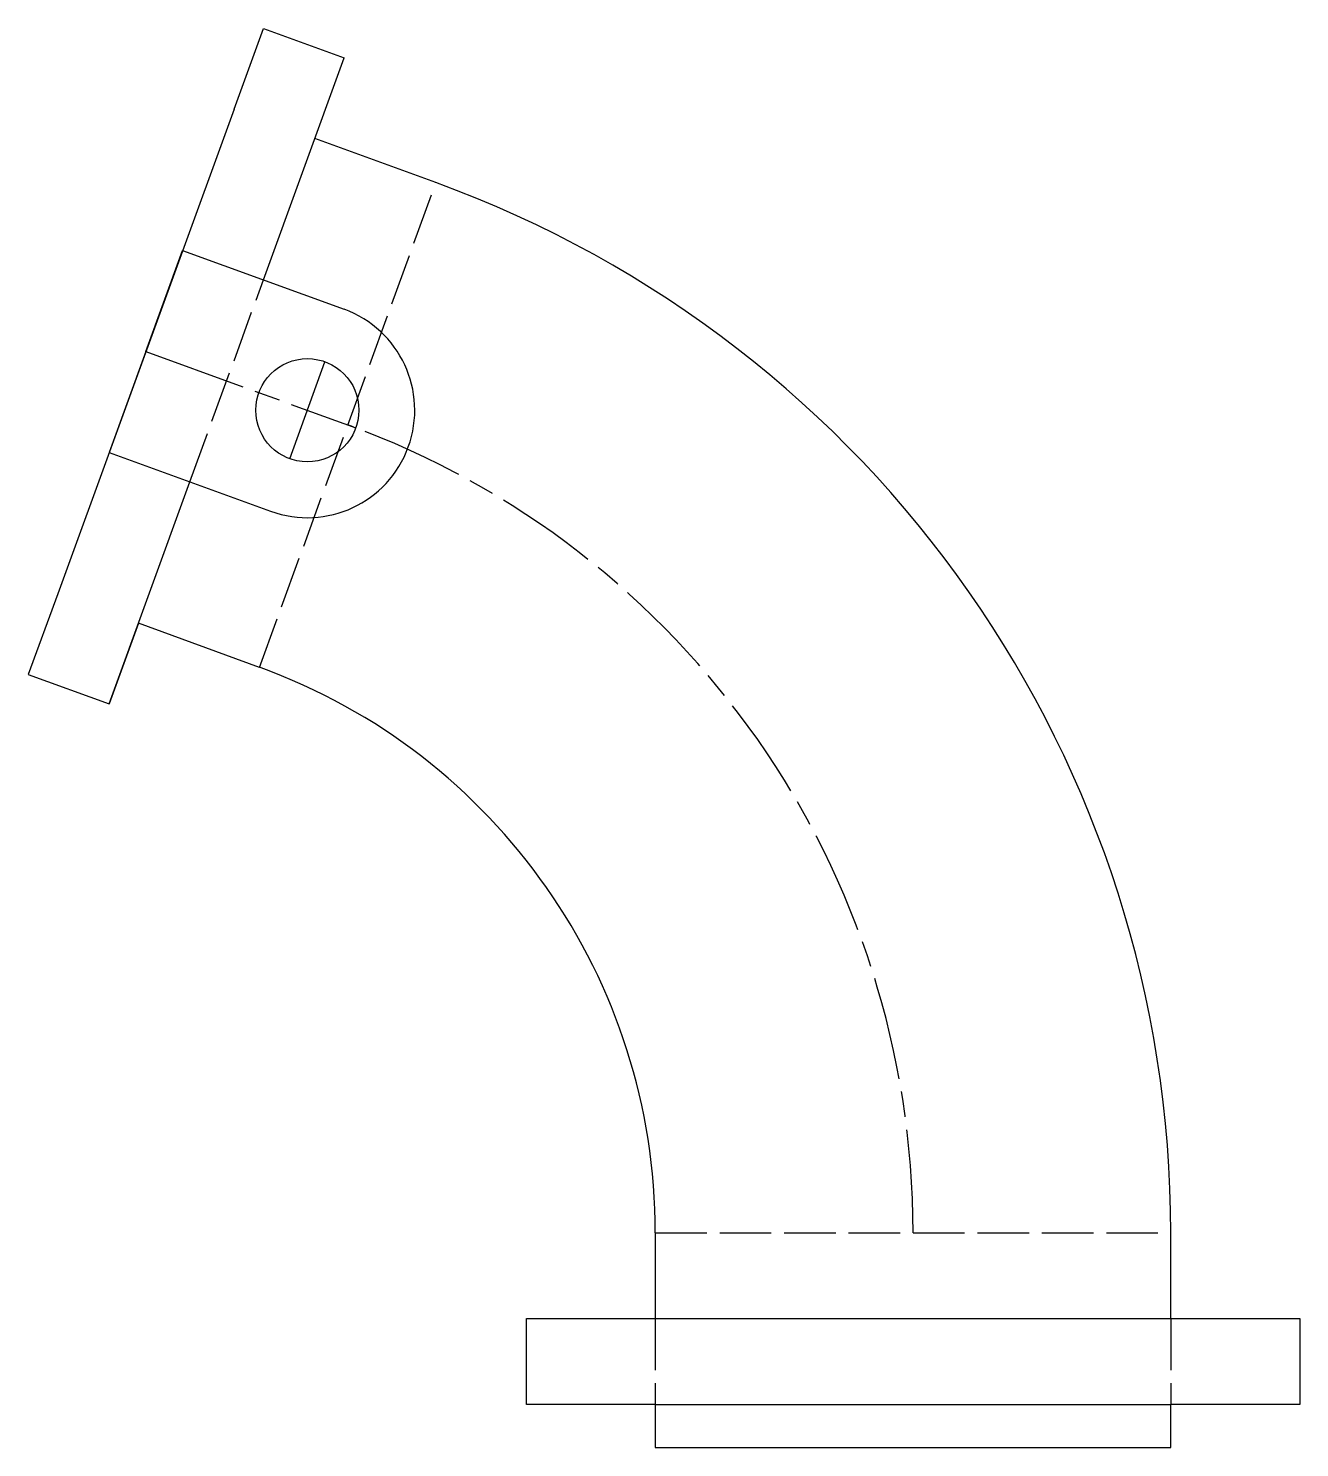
# Model space of a CAD drawing. Header units: millimetres. Extents: x 2046 to 2194, y 875 to 1040.
import ezdxf

# ---------------------------------------------------------------- set-up
doc = ezdxf.new("R2010")
doc.units = ezdxf.units.MM
doc.linetypes.add('AM_ISO02W050', pattern=[7.5, 6, -1.5])
doc.linetypes.add('AM_ISO08W050', pattern=[18, 12, -1.5, 3, -1.5])
doc.layers.add('AM_3', color=6, linetype='AM_ISO02W050', lineweight=25)
doc.layers.add('AM_7', color=4, linetype='AM_ISO08W050', lineweight=25)

msp = doc.modelspace()

# ---------------------------------------------------------------- linework, layer by layer
for p, q in [((2070.28, 1030.33), (2073.7, 1039.72)), ((2073.7, 1039.72), (2083.09, 1036.3)), ((2073.69, 1010.46), (2083.09, 1036.3)), ((2070.28, 1030.33), (2049.75, 973.94)), ((2093.77, 1021.78), (2079.67, 1026.91)), ((2060.02, 1002.14), (2064.29, 1013.88)), ((2064.29, 1013.88), (2083.08, 1007.04)), ((2060.02, 1002.14), (2055.74, 990.39)), ((2055.74, 990.39), (2074.53, 983.55)), ((2055.73, 961.13), (2065.14, 986.97)), ((2049.75, 973.94), (2046.33, 964.55)), ((2059.15, 970.52), (2055.73, 961.13)), ((2073.25, 965.39), (2059.15, 970.52)), ((2046.33, 964.55), (2055.73, 961.13)), ((2119.31, 899.62), (2119.31, 889.62)), ((2179.31, 889.62), (2179.31, 899.62)), ((2104.31, 879.62), (2104.31, 889.62)), ((2104.31, 889.62), (2194.31, 889.62)), ((2194.31, 889.62), (2194.31, 879.62)), ((2119.31, 879.62), (2104.31, 879.62)), ((2119.31, 879.62), (2179.31, 879.62)), ((2119.31, 879.62), (2119.31, 874.62)), ((2179.31, 874.62), (2179.31, 879.62)), ((2194.31, 879.62), (2179.31, 879.62)), ((2119.31, 874.62), (2179.31, 874.62))]:
    msp.add_line(p, q)
msp.add_circle((2078.81, 995.3), 6)
for centre, radius, start in [((2049.31, 899.62), 130, 360), ((2078.81, 995.3), 12.5, 250), ((2049.31, 899.62), 70, 360)]:
    msp.add_arc(centre, radius, start, 70)
at = {"layer": 'AM_3'}
for p, q in [((2073.25, 965.39), (2093.77, 1021.78)), ((2065.14, 986.97), (2073.69, 1010.46)), ((2119.31, 899.62), (2179.31, 899.62)), ((2119.31, 889.62), (2119.31, 879.62)), ((2179.31, 889.62), (2179.31, 879.62))]:
    msp.add_line(p, q, dxfattribs=at)
at = {"layer": 'AM_7'}
for p, q in [((2060.02, 1002.14), (2084.46, 993.24)), ((2076.76, 989.66), (2080.86, 1000.93))]:
    msp.add_line(p, q, dxfattribs=at)
msp.add_arc((2049.31, 899.62), 100, 360, 70, dxfattribs=at)

doc.saveas('drawing.dxf')
